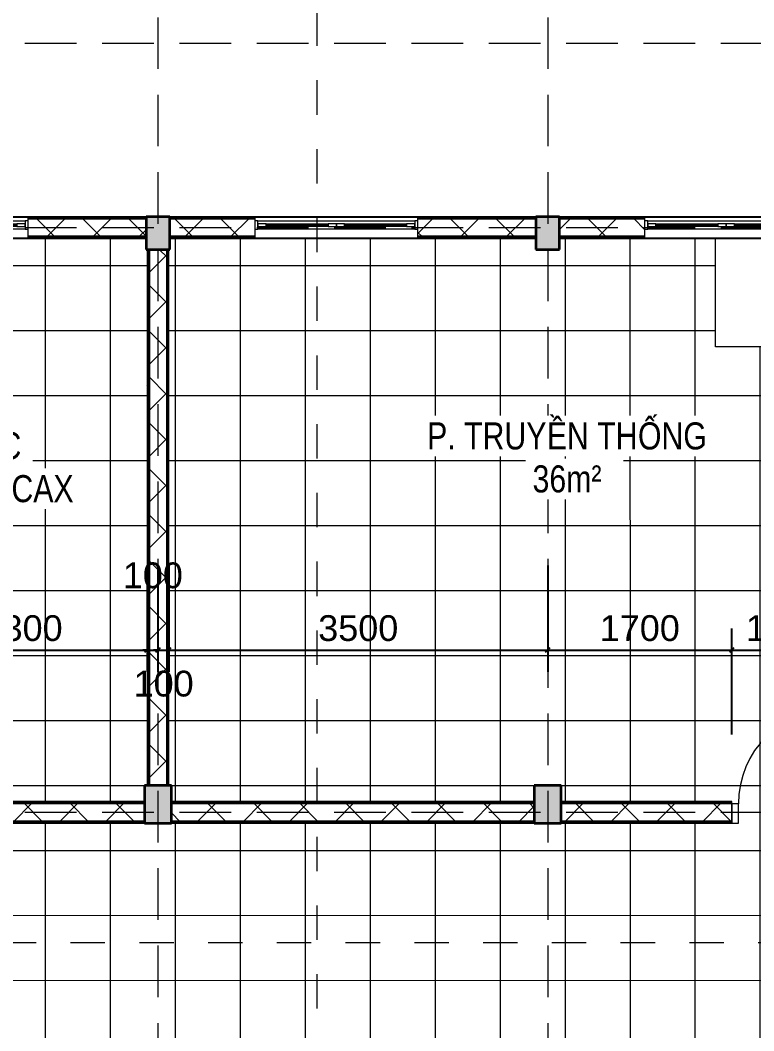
# Model space of a CAD drawing. Header units: millimetres. Extents: x -20510 to 108935, y -243239 to 20306.
# Drawn here: x 13978 to 20753, y -29216 to -19884 of the extents above; entities that cross this region are included whole.
import ezdxf

# ---------------------------------------------------------------- set-up
doc = ezdxf.new("R2010")
doc.units = ezdxf.units.MM
for name, pattern in [('Abgebrochen', [714.375, 476.25, -238.125]), ('Aligning Line', [635, 317.5, -317.5]), ('Hidden', [714.375, 476.25, -238.125])]:
    doc.linetypes.add(name, pattern=pattern)
for name, color, linetype, lineweight in [('A-ANNO-DIMS', 1, 'Continuous', 9), ('A-DOOR', 2, 'Continuous', 18), ('A-FLOR', 7, 'Continuous', 9), ('A-FLOR-PATT', 8, 'Continuous', 9), ('A-GLAZ', 4, 'Continuous', 18), ('A-WALL', 7, 'Continuous', 25), ('A-WALL-PATT', 8, 'Continuous', 18), ('G-ANNO-SYMB', 6, 'Abgebrochen', 9), ('G-ANNO-TEXT', 2, 'Continuous', 9), ('S-COLS', 7, 'Continuous', 25), ('S-GRID', 1, 'Continuous', 9)]:
    doc.layers.add(name, color=color, linetype=linetype, lineweight=lineweight)
doc.styles.add('Arial_3', font='arial.ttf', dxfattribs={"width": 0.8, "height": 250})
doc.styles.add('Arial_4', font='arial.ttf', dxfattribs={"width": 0.8, "height": 250})
doc.styles.add('Arial_5', font='arial.ttf', dxfattribs={"height": 238.125})
doc.dimstyles.new('SecretInternalLinAngDimStyle5p4736185', dxfattribs={"dimscale": 304.8, "dimtxt": 242.94927, "dimasz": 0.130208, "dimexe": 0.656168, "dimexo": 0.0625, "dimgap": 0.260417, "dimtad": 1, "dimdec": 0, "dimrnd": 100, "dimzin": 0, "dimdsep": 46, "dimtxsty": 'Arial_5', "dimblk1": 'OBLIQUE', "dimblk2": 'OBLIQUE', "dimsah": 1, "dimcen": 0.09, "dimdle": 0.492126, "dimazin": 0, "dimtfac": 1, "dimtdec": 4, "dimtix": 1, "dimtmove": 0, "dimatfit": 3, "dimfxl": 2.624672, "dimfxlon": 1, "dimtvp": 1, "dimtolj": 1, "dimtzin": 0, "dimarcsym": 2})
doc.dimstyles.new('SecretInternalLinAngDimStyle5p4736185_1', dxfattribs={"dimscale": 304.8, "dimtxt": 242.94927, "dimasz": 0.130208, "dimexe": 0.656168, "dimexo": 0.0625, "dimgap": 0.260417, "dimtad": 1, "dimdec": 0, "dimrnd": 100, "dimzin": 0, "dimdsep": 46, "dimtxsty": 'Arial_5', "dimblk1": 'OBLIQUE', "dimblk2": 'OBLIQUE', "dimsah": 1, "dimcen": 0.09, "dimdle": 0.492126, "dimazin": 0, "dimtfac": 1, "dimtdec": 4, "dimtix": 1, "dimtmove": 2, "dimatfit": 3, "dimfxl": 2.624672, "dimfxlon": 1, "dimtvp": 1, "dimtolj": 1, "dimtzin": 0, "dimarcsym": 2})
pattern_1 = [(0, (29959.49, -35000), (406.4, 101.6), [33.528, -271.272, 33.528, -271.272, -1625.6]), (0, (29959.49, -35000), (406.4, 101.6), [-609.6, 33.528, -576.072, 33.528, -271.272, -711.2]), (0, (29959.49, -35000), (406.4, 101.6), [-1524, 33.528, -169.672, 33.528, -474.472]), (120, (30111.89, -34949.2), (-291.1882, 301.15272), [33.528, -271.272, 33.528, -271.272, -1625.6]), (120, (30111.89, -34949.2), (-291.1882, 301.15272), [-609.6, 33.528, -576.072, 33.528, -271.272, -711.2]), (120, (30111.89, -34949.2), (-291.1882, 301.15272), [-1524, 33.528, -169.672, 33.528, -474.472]), (240, (30162.69, -34746), (-115.2118, -402.75272), [33.528, -271.272, 33.528, -271.272, -1625.6]), (240, (30162.69, -34746), (-115.2118, -402.75272), [-609.6, 33.528, -576.072, 33.528, -271.272, -711.2]), (240, (30162.69, -34746), (-115.2118, -402.75272), [-1524, 33.528, -169.672, 33.528, -474.472])]
pattern_2 = [(45, (29959.5, -35000), (-212.132, 212.132), []), (135, (29959.5, -35000), (-212.132, -212.132), [])]

# ---------------------------------------------------------------- blocks, each defined once
blk = doc.blocks.new('CỬA 1 CÁNH EROWINDOW_có ô chết_ - D4_1000x2200-2361184-02_MẶT BẰNG TẦNG 2')
at = {"layer": 'A-DOOR'}
for p, q in [((-439, 100), (-500, 100)), ((-500, 100), (-500, -80)), ((-439, -80), (-439, 100)), ((500, 100), (439, 100)), ((439, 100), (439, -80)), ((500, -80), (500, 100)), ((-500, -80), (-439, -80)), ((-399, -80), (-439, -80)), ((-439, -80), (-439, -958)), ((-399, -958), (-399, -80)), ((439, -80), (500, -80)), ((-399, -138), (-439, -138)), ((-424, -138), (-424, -900)), ((-414, -900), (-414, -138)), ((-399, -900), (-439, -900)), ((-399, -958), (-399, -900)), ((-439, -958), (-399, -958))]:
    blk.add_line(p, q, dxfattribs=at)
blk.add_circle((-439, -80), 10, dxfattribs=at)
blk.add_arc((-439, -80), 878, 270, 360, dxfattribs=at)
blk = doc.blocks.new('CUA SO 2 CANH NHOM KINH O O THOANG - S1_1500x1800-2404851-02_MẶT BẰNG TẦNG 2')
at = {"layer": 'A-GLAZ'}
for p, q in [((-725, 63), (-750, 63)), ((-725, -13), (-725, 63)), ((-649, 37.5), (-725, 37.5)), ((-725, 37.5), (-725, 12.5)), ((-725, 12.5), (-649, 12.5)), ((-649, 12.5), (-649, 37.5)), ((-76, 27.5), (-649, 27.5)), ((-649, 27.5), (-649, 22.5)), ((-649, 22.5), (-76, 22.5)), ((0, 37.5), (-76, 37.5)), ((-76, 37.5), (-76, 12.5)), ((-76, 22.5), (-76, 27.5)), ((-76, 12.5), (0, 12.5)), ((0, 12.5), (0, 37.5)), ((76, 37.5), (0, 37.5)), ((0, 37.5), (0, 12.5)), ((0, 12.5), (76, 12.5)), ((76, 12.5), (76, 37.5)), ((649, 27.5), (76, 27.5)), ((76, 27.5), (76, 22.5)), ((76, 22.5), (649, 22.5)), ((725, 37.5), (649, 37.5)), ((649, 37.5), (649, 12.5)), ((649, 22.5), (649, 27.5)), ((649, 12.5), (725, 12.5)), ((750, 63), (725, 63)), ((725, 63), (725, -13)), ((725, 12.5), (725, 37.5)), ((-750, -13), (-725, -13)), ((725, -13), (750, -13))]:
    blk.add_line(p, q, dxfattribs=at)
at = {"layer": 'A-GLAZ', "lineweight": 9}
for p, q in [((-725, 63), (725, 63)), ((-649, 37.5), (-76, 37.5)), ((-76, 12.5), (-649, 12.5)), ((76, 37.5), (649, 37.5)), ((649, 12.5), (76, 12.5)), ((725, -13), (-725, -13))]:
    blk.add_line(p, q, dxfattribs=at)
blk = doc.blocks.new('M_Concrete-Rectangular-Column - COT250X350-2391838-02_MẶT BẰNG TẦNG 2')
at = {"layer": 'S-COLS', "lineweight": 35}
blk.add_hatch(color=256, dxfattribs=at).paths.add_polyline_path([(-125, -175), (125, -175), (125, 175), (-125, 175)])
for p, q in [((125, 175), (-125, 175)), ((-125, 175), (-125, -175)), ((125, -175), (125, 175)), ((-125, -175), (125, -175))]:
    blk.add_line(p, q, dxfattribs=at)
blk = doc.blocks.new('M_Concrete-Rectangular-Column - COT220X300-2391836-02_MẶT BẰNG TẦNG 2')
at = {"layer": 'S-COLS', "lineweight": 35}
blk.add_hatch(color=256, dxfattribs=at).paths.add_polyline_path([(110, -150), (110, 150), (-110, 150), (-110, -150)])
for p, q in [((110, 150), (-110, 150)), ((-110, 150), (-110, -150)), ((110, -150), (110, 150)), ((-110, -150), (110, -150))]:
    blk.add_line(p, q, dxfattribs=at)
blk = doc.blocks.new('_Oblique')
at = {"color": 0, "linetype": 'ByBlock', "lineweight": -2}
blk.add_line((-0.5, -0.5), (0.5, 0.5), dxfattribs=at)
blk = doc.blocks.new('DIMBLOCK149-02_MẶT BẰNG TẦNG 2')
at = {"layer": 'A-ANNO-DIMS', "color": 0, "lineweight": -2, "transparency": 16777216}
for p, q in [((15150, -24919), (15150, -25900)), ((12850, -26481), (12850, -25500)), ((12700, -25700), (15300, -25700))]:
    blk.add_line(p, q, dxfattribs=at)
at = {"layer": 'Defpoints', "color": 0, "transparency": 16777216}
for p in [(15150, -24900), (15150, -25700), (12850, -26500)]:
    blk.add_point(p, dxfattribs=at)
at = {"layer": 'A-ANNO-DIMS', "color": 0, "lineweight": -2, "transparency": 16777216, "xscale": 39.6875, "yscale": 39.6875, "zscale": 39.6875, "rotation": 180}
blk.add_blockref('_Oblique', (12850, -25700), dxfattribs=at)
at = {"layer": 'A-ANNO-DIMS', "color": 0, "lineweight": -2, "transparency": 16777216, "xscale": 39.6875, "yscale": 39.6875, "zscale": 39.6875}
blk.add_blockref('_Oblique', (15150, -25700), dxfattribs=at)
at = {"layer": 'A-ANNO-DIMS', "color": 0, "transparency": 16777216, "insert": (14000, -25499), "char_height": 238.12, "width": 879.103, "attachment_point": 5, "style": 'Arial_5'}
blk.add_mtext('\\A1;2300', dxfattribs=at)
blk = doc.blocks.new('DIMBLOCK150-02_MẶT BẰNG TẦNG 2')
at = {"layer": 'A-ANNO-DIMS', "color": 0, "lineweight": -2, "transparency": 16777216}
for p, q in [((15150, -24919), (15150, -25900)), ((15250, -24919), (15250, -25900)), ((15150, -25700), (15110.3, -25700)), ((15150, -25700), (15250, -25700)), ((15250, -25700), (15289.7, -25700))]:
    blk.add_line(p, q, dxfattribs=at)
at = {"layer": 'Defpoints', "color": 0, "transparency": 16777216}
for p in [(15150, -24900), (15250, -24900), (15250, -25700)]:
    blk.add_point(p, dxfattribs=at)
at = {"layer": 'A-ANNO-DIMS', "color": 0, "lineweight": -2, "transparency": 16777216, "xscale": 39.6875, "yscale": 39.6875, "zscale": 39.6875}
blk.add_blockref('_Oblique', (15150, -25700), dxfattribs=at)
at = {"layer": 'A-ANNO-DIMS', "color": 0, "lineweight": -2, "transparency": 16777216, "xscale": 39.6875, "yscale": 39.6875, "zscale": 39.6875, "rotation": 180}
blk.add_blockref('_Oblique', (15250, -25700), dxfattribs=at)
at = {"layer": 'A-ANNO-DIMS', "color": 0, "transparency": 16777216, "insert": (14925.3, -24890.9), "char_height": 238.12, "width": 659.327, "attachment_point": 1, "line_spacing_factor": 0.941778, "style": 'Arial_5'}
blk.add_mtext('\\A1;100', dxfattribs=at)
blk = doc.blocks.new('DIMBLOCK151-02_MẶT BẰNG TẦNG 2')
at = {"layer": 'A-ANNO-DIMS', "color": 0, "lineweight": -2, "transparency": 16777216}
for p, q in [((15250, -24919), (15250, -25900)), ((15350, -24919), (15350, -25900)), ((15250, -25700), (15210.3, -25700)), ((15250, -25700), (15350, -25700)), ((15350, -25700), (15389.7, -25700))]:
    blk.add_line(p, q, dxfattribs=at)
at = {"layer": 'Defpoints', "color": 0, "transparency": 16777216}
for p in [(15250, -24900), (15350, -24900), (15350, -25700)]:
    blk.add_point(p, dxfattribs=at)
at = {"layer": 'A-ANNO-DIMS', "color": 0, "lineweight": -2, "transparency": 16777216, "xscale": 39.6875, "yscale": 39.6875, "zscale": 39.6875}
blk.add_blockref('_Oblique', (15250, -25700), dxfattribs=at)
at = {"layer": 'A-ANNO-DIMS', "color": 0, "lineweight": -2, "transparency": 16777216, "xscale": 39.6875, "yscale": 39.6875, "zscale": 39.6875, "rotation": 180}
blk.add_blockref('_Oblique', (15350, -25700), dxfattribs=at)
at = {"layer": 'A-ANNO-DIMS', "color": 0, "transparency": 16777216, "insert": (15025.3, -25890.9), "char_height": 238.12, "width": 659.327, "attachment_point": 1, "line_spacing_factor": 0.941778, "style": 'Arial_5'}
blk.add_mtext('\\A1;100', dxfattribs=at)
blk = doc.blocks.new('DIMBLOCK152-02_MẶT BẰNG TẦNG 2')
at = {"layer": 'A-ANNO-DIMS', "color": 0, "lineweight": -2, "transparency": 16777216}
for p, q in [((15350, -24919), (15350, -25900)), ((18850, -24919), (18850, -25900)), ((15200, -25700), (19000, -25700))]:
    blk.add_line(p, q, dxfattribs=at)
at = {"layer": 'Defpoints', "color": 0, "transparency": 16777216}
for p in [(15350, -24900), (18850, -24900), (18850, -25700)]:
    blk.add_point(p, dxfattribs=at)
at = {"layer": 'A-ANNO-DIMS', "color": 0, "lineweight": -2, "transparency": 16777216, "xscale": 39.6875, "yscale": 39.6875, "zscale": 39.6875, "rotation": 180}
blk.add_blockref('_Oblique', (15350, -25700), dxfattribs=at)
at = {"layer": 'A-ANNO-DIMS', "color": 0, "lineweight": -2, "transparency": 16777216, "xscale": 39.6875, "yscale": 39.6875, "zscale": 39.6875}
blk.add_blockref('_Oblique', (18850, -25700), dxfattribs=at)
at = {"layer": 'A-ANNO-DIMS', "color": 0, "transparency": 16777216, "insert": (17100, -25499), "char_height": 238.12, "width": 879.103, "attachment_point": 5, "style": 'Arial_5'}
blk.add_mtext('\\A1;3500', dxfattribs=at)
blk = doc.blocks.new('DIMBLOCK153-02_MẶT BẰNG TẦNG 2')
at = {"layer": 'A-ANNO-DIMS', "color": 0, "lineweight": -2, "transparency": 16777216}
for p, q in [((18850, -24919), (18850, -25900)), ((20550, -26481), (20550, -25500)), ((18700, -25700), (20700, -25700))]:
    blk.add_line(p, q, dxfattribs=at)
at = {"layer": 'Defpoints', "color": 0, "transparency": 16777216}
for p in [(18850, -24900), (20550, -25700), (20550, -26500)]:
    blk.add_point(p, dxfattribs=at)
at = {"layer": 'A-ANNO-DIMS', "color": 0, "lineweight": -2, "transparency": 16777216, "xscale": 39.6875, "yscale": 39.6875, "zscale": 39.6875, "rotation": 180}
blk.add_blockref('_Oblique', (18850, -25700), dxfattribs=at)
at = {"layer": 'A-ANNO-DIMS', "color": 0, "lineweight": -2, "transparency": 16777216, "xscale": 39.6875, "yscale": 39.6875, "zscale": 39.6875}
blk.add_blockref('_Oblique', (20550, -25700), dxfattribs=at)
at = {"layer": 'A-ANNO-DIMS', "color": 0, "transparency": 16777216, "insert": (19700, -25499), "char_height": 238.12, "width": 879.103, "attachment_point": 5, "style": 'Arial_5'}
blk.add_mtext('\\A1;1700', dxfattribs=at)
blk = doc.blocks.new('DIMBLOCK154-02_MẶT BẰNG TẦNG 2')
at = {"layer": 'A-ANNO-DIMS', "color": 0, "lineweight": -2, "transparency": 16777216}
for p, q in [((20550, -26481), (20550, -25500)), ((21550, -26481), (21550, -25500)), ((20400, -25700), (21700, -25700))]:
    blk.add_line(p, q, dxfattribs=at)
at = {"layer": 'Defpoints', "color": 0, "transparency": 16777216}
for p in [(21550, -25700), (20550, -26500), (21550, -26500)]:
    blk.add_point(p, dxfattribs=at)
at = {"layer": 'A-ANNO-DIMS', "color": 0, "lineweight": -2, "transparency": 16777216, "xscale": 39.6875, "yscale": 39.6875, "zscale": 39.6875, "rotation": 180}
blk.add_blockref('_Oblique', (20550, -25700), dxfattribs=at)
at = {"layer": 'A-ANNO-DIMS', "color": 0, "lineweight": -2, "transparency": 16777216, "xscale": 39.6875, "yscale": 39.6875, "zscale": 39.6875}
blk.add_blockref('_Oblique', (21550, -25700), dxfattribs=at)
at = {"layer": 'A-ANNO-DIMS', "color": 0, "transparency": 16777216, "insert": (21050, -25499), "char_height": 238.12, "width": 879.103, "attachment_point": 5, "style": 'Arial_5'}
blk.add_mtext('\\A1;1000', dxfattribs=at)

msp = doc.modelspace()

# ---------------------------------------------------------------- hatches: boundary and pattern name
at = {"layer": 'A-FLOR-PATT'}
h = msp.add_hatch(dxfattribs=at)
h.set_pattern_fill('FP_6', color=256, style=0, pattern_type=2)
h.set_pattern_definition([(0.0043, (16612.5, -27550.4), (-0.045, 600), []), (90.004, (16612.5, -27550.4), (-600, -0.042), [])])
h.paths.add_polyline_path([(450, -35100.9), (825, -35100.8), (825, -34951), (650, -34951), (650, -35100), (450, -35100), (450, -34900), (574, -34900), (574, -34750), (450, -34750)])
h.paths.add_polyline_path([(925, -35100.8), (1825, -35100.8), (1825, -34901), (2125, -34901), (2125, -35100.7), (3025, -35100.7), (3025, -34901), (3325, -34901), (3325, -35100.6), (4150, -35100.6), (4150, -34956), (4240, -34956), (4240, -34800), (4250, -34800), (4250, -29850), (4225, -29850), (4225, -29700), (4060, -29700), (4060, -29500), (6760, -29500), (6760, -29700), (4475, -29700), (4475, -29850), (4450, -29850), (4450, -34800), (4460, -34800), (4460, -34900), (7940, -34900), (7940, -34800), (7950, -34800), (7950, -29850), (7925, -29850), (7925, -29700), (7760, -29700), (7760, -29500), (13960, -29500), (13960, -29700), (11775, -29700), (11775, -29850), (11525, -29850), (11525, -29700), (8175, -29700), (8175, -29850), (8150, -29850), (8150, -34800), (8160, -34800), (8160, -34900), (11540, -34900), (11540, -34800), (11760, -34800), (11760, -34900), (15140, -34900), (15140, -34800), (15150, -34800), (15150, -29850), (15125, -29850), (15125, -29700), (14960, -29700), (14960, -29500), (15530, -29500), (15530, -29700), (15375, -29700), (15375, -29850), (15350, -29850), (15350, -34800), (15360, -34800), (15360, -34900), (22340, -34900), (22340, -34800), (22350, -34800), (22350, -29850), (22325, -29850), (22325, -29700), (18975, -29700), (18975, -29850), (18725, -29850), (18725, -29700), (16530, -29700), (16530, -29500), (22630, -29500), (22630, -29700), (22575, -29700), (22575, -29850), (22550, -29850), (22550, -34800), (22560, -34800), (22560, -34900), (25940, -34900), (25940, -34800), (26160, -34800), (26160, -34900), (29540, -34900), (29540, -34800), (29760, -34800), (29760, -34900), (33240, -34900), (33240, -34800), (33250, -34800), (33250, -29850), (33225, -29850), (33225, -29700), (31030, -29700), (31030, -29500), (33760, -29500), (33760, -29700), (33475, -29700), (33475, -29850), (33450, -29850), (33450, -34800), (33460, -34800), (33460, -35006), (33550, -35006), (33550, -35098.4), (34450, -35098.3), (34450, -34901), (34750, -34901), (34750, -35098.3), (35650, -35098.2), (35650, -34901), (35950, -34901), (35950, -35098.2), (36850, -35098.2), (36850, -34900), (37050, -34900), (37050, -34750), (37025, -34750), (37025, -34650), (37050, -34650), (37050, -29850), (37025, -29850), (37025, -29700), (34760, -29700), (34760, -29500), (37050, -29500), (37050, -27300), (34546.5, -27300), (34546.5, -26500), (34646.5, -26500), (34646.5, -26548.2), (34650, -26548.2), (34650, -25600), (34646.5, -25600), (34646.5, -25700), (34546.5, -25700), (34546.5, -25600), (34350, -25600), (34350, -25500), (37050, -25500), (37050, -25498.3), (33450, -25498.3), (33450.7, -25500), (33550, -25500), (33550, -25600), (33450, -25600), (33450, -26950), (33475, -26950), (33475, -27300), (32670, -27300), (32670, -27100), (33225, -27100), (33225, -26950), (33250, -26950), (33249.6, -24962.3), (33232.2, -24960), (33215.2, -24953.6), (33207.3, -24948.4), (33198.9, -24942), (33189.7, -24931.5), (33179.7, -24912.4), (33176.2, -24900.8), (33175.2, -24881.6), (33178.7, -24864.4), (33184.8, -24850.1), (33194.5, -24837.3), (33205.5, -24827), (33218.9, -24818.1), (33218.9, -23377.4), (33250, -23377.4), (33250, -22000), (33240, -22000), (33240, -21700), (33250, -21700), (33250, -20200), (29750, -20200), (29750, -21700), (29760, -21700), (29760, -22000), (29750, -22000), (29750, -23701.8), (29781.1, -23694.4), (30299.2, -23452.8), (30346.5, -23258.4), (30478.5, -23541.6), (30525.8, -23347.2), (31075, -23091.1), (31075, -23095.7), (31094.6, -23091.1), (31094.6, -23093.6), (31105.3, -23091.1), (31105.3, -24819.4), (31123.5, -24831.6), (31135.5, -24845.3), (31143.7, -24858.9), (31147.7, -24877.9), (31148.6, -24897.5), (31142.7, -24915.7), (31133.9, -24933), (31120.2, -24946.9), (31101.7, -24956), (31090, -24960.8), (31074.6, -24961.5), (31053.8, -24959), (31045.9, -24956.8), (31025.7, -24943.4), (31013.7, -24929.7), (31005.5, -24916.1), (31000.6, -24900), (29823, -24900), (29819.5, -24916.1), (29809.4, -24932.8), (29795.4, -24947.1), (29779.1, -24956.8), (29765.8, -24960.5), (29750, -24961.5), (29750, -26950), (29775, -26950), (29775, -27100), (31670, -27100), (31670, -27300), (25580, -27300), (25580, -27100), (25925, -27100), (25925, -26950), (25950, -26950), (25950, -23000), (26150, -23000), (26150, -26950), (26175, -26950), (26175, -27100), (29525, -27100), (29525, -26950), (29550, -26950), (29550, -22000), (29540, -22000), (29540, -21900), (26160, -21900), (26160, -22000), (25940, -22000), (25940, -21900), (22560, -21900), (22560, -22000), (22550, -22000), (22550, -26950), (22575, -26950), (22575, -27100), (24580, -27100), (24580, -27300), (21550, -27300), (21550, -27100), (22325, -27100), (22325, -26950), (22350, -26950), (22350, -22900), (20400, -22900), (20400, -21900), (18960, -21900), (18960, -22000), (18740, -22000), (18740, -21900), (15360, -21900), (15360, -22000), (15350, -22000), (15350, -26950), (15375, -26950), (15375, -27100), (18725, -27100), (18725, -26950), (18975, -26950), (18975, -27100), (20550, -27100), (20550, -27300), (12850, -27300), (12850, -27100), (15125, -27100), (15125, -26950), (15150, -26950), (15150, -22000), (15140, -22000), (15140, -21900), (11760, -21900), (11760, -22000), (11540, -22000), (11540, -21900), (8160, -21900), (8160, -22000), (8150, -22000), (8150, -26950), (8175, -26950), (8175, -27100), (11525, -27100), (11525, -26950), (11550, -26950), (11550, -23000), (11750, -23000), (11750, -26950), (11775, -26950), (11775, -27100), (11850, -27100), (11850, -27300), (5720, -27300), (5720, -27100), (7925, -27100), (7925, -26950), (7950, -26950), (7949.6, -24962.3), (7929.6, -24959.1), (7918.4, -24955.4), (7907.3, -24948.4), (7899.4, -24942.5), (7888.7, -24929.7), (7879.7, -24912.4), (7876.2, -24900.8), (7875.2, -24881.6), (7878.7, -24864.4), (7884.8, -24850.1), (7894.5, -24837.3), (7905.5, -24827), (7918.9, -24818.1), (7918.9, -23377.4), (7950, -23377.4), (7950, -22000), (7940, -22000), (7940, -21700), (7950, -21700), (7950, -20200), (4450, -20200), (4451, -21700), (4460, -21700.9), (4460, -22000), (4450, -22000), (4450, -23701.8), (4481.1, -23694.4), (4999.2, -23452.8), (5046.5, -23258.4), (5178.5, -23541.6), (5225.8, -23347.2), (5775, -23091.1), (5775, -23095.7), (5794.6, -23091.1), (5794.6, -23093.6), (5805.3, -23091.1), (5806.2, -24820), (5823.5, -24831.6), (5835.5, -24845.3), (5843.7, -24858.9), (5847.7, -24877.9), (5848.6, -24897.5), (5842.7, -24915.7), (5833.9, -24933), (5820.2, -24946.9), (5802.8, -24955.6), (5790, -24960.8), (5774.6, -24961.5), (5753.8, -24959), (5745.9, -24956.8), (5725.7, -24943.4), (5713.7, -24929.7), (5705.5, -24916.1), (5700.6, -24900), (4523, -24900), (4519.5, -24916.1), (4509.4, -24932.8), (4495.4, -24947.1), (4479.1, -24956.8), (4465.8, -24960.5), (4450, -24961.5), (4450, -26950), (4475, -26950), (4475, -27100), (4720, -27100), (4720, -27300), (425, -27300), (425, -26950), (500, -26950), (500, -24700), (450, -24700), (450, -26200), (-4025.9, -26200), (-4050, -30600), (450, -30600), (450, -32100), (500, -32100), (500, -29850), (425, -29850), (425, -29500), (3060, -29500), (3060, -29700), (700, -29700), (700, -32200), (650, -32200), (650, -32550), (450, -32550), (450, -33450), (650, -33450), (650, -33750), (450, -33750), (450, -34650), (675, -34650), (675, -34851), (925, -34851), (925, -34951)])
h.paths.add_polyline_path([(1925, -35100.8), (2025, -35100.7), (2025, -35001), (1925, -35001)])
h.paths.add_polyline_path([(3125, -35100.7), (3225, -35100.7), (3225, -35001), (3125, -35001)])
h.paths.add_polyline_path([(34550, -35098.3), (34650, -35098.3), (34650, -35001), (34550, -35001), (34550, -35085)])
h.paths.add_polyline_path([(35750, -35098.2), (35850, -35098.2), (35850, -35001), (35750, -35001)])
h.paths.add_polyline_path([(36950, -35098.2), (37050, -35098.1), (37050, -35000), (36950, -35000)])
h.paths.add_polyline_path([(37250, -34650), (37250.8, -34650), (37252.5, -33750), (37250, -33750), (37250, -34484.7)])
h.paths.add_polyline_path([(37250, -33650), (37252.7, -33650), (37252.9, -33550), (37250, -33550)])
h.paths.add_polyline_path([(550, -33650), (550, -33550), (450, -33550), (450, -33650)])
h.paths.add_polyline_path([(37250, -33450), (37253.1, -33450), (37254.7, -32550), (37250, -32550)])
h.paths.add_polyline_path([(550, -32450), (550, -32200), (450, -32200), (450, -32450), (515, -32450)])
h.paths.add_polyline_path([(37250, -32450), (37254.9, -32450), (37259.8, -29850), (37250, -29850), (37250, -30779)])
h.paths.add_polyline_path([(29775, -29850), (29525, -29850), (29525, -29700), (26175, -29700), (26175, -29850), (25925, -29850), (25925, -29700), (23630, -29700), (23630, -29500), (30030, -29500), (30030, -29700), (29775, -29700)])
h.paths.add_polyline_path([(37260.4, -29500), (37264.5, -27300), (37250, -27300), (37250, -29500)])
h.paths.add_polyline_path([(700, -27100), (4225, -27100), (4225, -26950), (4250, -26950), (4250, -22000), (4240, -22000), (4240, -21700.8), (3325, -21700.4), (3325, -21899), (3025, -21899), (3025, -21700.2), (2125, -21699.9), (2125, -21899), (1825, -21899), (1825, -21699.7), (925, -21699.3), (925, -21899), (675, -21899), (675, -22150), (450, -22150), (450, -23050), (650, -23050), (650, -23350), (450, -23350), (450, -24250), (650, -24250), (650.7, -24700), (700, -24700), (700, -27073.3)])
h.paths.add_polyline_path([(34996.5, -27100), (37025, -27100), (37025, -27097.4), (35000, -27097.4), (35000, -26548.3), (34996.5, -26548.3), (34996.5, -27093.8)])
h.paths.add_polyline_path([(34646.5, -27100), (34896.5, -27100), (34896.5, -26648.2), (34646.5, -26648.2), (34646.5, -27073.3)])
h.paths.add_polyline_path([(37250, -26950), (37265.2, -26950), (37269.7, -24530), (37250, -24530), (37250, -24582)])
h.paths.add_polyline_path([(6625.4, -24962.3), (6603.7, -24958.8), (6589.2, -24952.6), (6578, -24945), (6567.3, -24934), (6558, -24919.4), (6553.1, -24905.6), (6550.7, -24887.5), (6552.7, -24870.1), (6559.3, -24854.2), (6569.7, -24838.2), (6580.4, -24828.6), (6594.7, -24819.2), (6594.7, -23377.4), (6656.1, -23377.4), (6656.9, -24819.6), (6672.8, -24830), (6683.5, -24841), (6692.8, -24855.6), (6697.7, -24869.4), (6700.1, -24887.5), (6698.1, -24904.9), (6691.5, -24920.8), (6681.1, -24936.8), (6674, -24943.8), (6655.8, -24955.8), (6641, -24960.5)])
h.paths.add_polyline_path([(31925.4, -24962.3), (31903.7, -24958.8), (31889.2, -24952.6), (31878, -24945), (31867.3, -24934), (31858, -24919.4), (31853.1, -24905.6), (31850.7, -24887.5), (31852.7, -24870.1), (31859.3, -24854.2), (31869.7, -24838.2), (31880.4, -24828.6), (31894.7, -24819.2), (31894.7, -23377.4), (31956.1, -23377.4), (31956.9, -24819.6), (31972.8, -24830), (31983.5, -24841), (31992.8, -24855.6), (31997.7, -24869.4), (32000.1, -24887.5), (31998.1, -24904.9), (31991.5, -24920.8), (31981.1, -24936.8), (31974, -24943.8), (31955.8, -24955.8), (31941, -24960.5)])
h.paths.add_polyline_path([(515, -24600), (550, -24600), (550, -24350), (450, -24350), (450, -24600), (500, -24600)])
h.paths.add_polyline_path([(37269.9, -24430), (37275, -21699.9), (37250, -21700), (37250, -24430)])
h.paths.add_polyline_path([(450, -23250), (550, -23250), (550, -23150), (450, -23150)])
h.paths.add_polyline_path([(575, -22050), (575, -21900), (450, -21900), (450, -21700), (650, -21700), (650.7, -21799), (825, -21799), (825, -21699.3), (450, -21699.1), (450, -22050)])
h.paths.add_polyline_path([(2025, -21799), (2025, -21699.8), (1925, -21699.8), (1925, -21799)])
h.paths.add_polyline_path([(3125, -21799), (3225, -21799), (3225, -21700.3), (3125, -21700.3)])
h.paths.add_polyline_path([(17648, -21700), (29550, -21699.1), (29550, -21699.1), (8150, -21698.3), (8150, -21700), (16313, -21700)])
h.paths.add_polyline_path([(4250, -21699.9), (4250, -20000), (4250, -20000), (4250, -21699.9)])
h.paths.add_polyline_path([(33449.3, -20000), (33449.3, -20000), (33449.2, -20000)])
at = {"layer": 'A-WALL-PATT', "lineweight": 9}
h = msp.add_hatch(dxfattribs=at)
h.set_pattern_fill('FP_2', color=256, style=0, pattern_type=2)
h.set_pattern_definition(pattern_1)
h.paths.add_polyline_path([(19748, -21715), (19748, -21700), (18960, -21700), (18960, -21715)])
h.paths.add_polyline_path([(8948, -21715), (8948, -21700), (8160, -21700.2), (8160, -21715)])
h.paths.add_polyline_path([(11760, -21715), (12548, -21715), (12548, -21700), (11760, -21700), (11760, -21709.4)])
h.paths.add_polyline_path([(29540, -21715), (29540, -21700), (28608, -21700), (28608, -21715), (28842.8, -21715)])
h.paths.add_polyline_path([(10448, -21715), (11540, -21715), (11540, -21700), (10448, -21700)])
h.paths.add_polyline_path([(26754.5, -21715), (27108, -21715), (27108, -21700), (26160, -21700), (26160, -21715)])
h.paths.add_polyline_path([(14048, -21715), (15140, -21715), (15140, -21700), (14048, -21700)])
h.paths.add_polyline_path([(15360, -21715), (16148, -21715), (16148, -21700), (15360, -21700), (15360, -21709.4)])
h.paths.add_polyline_path([(25940, -21715), (25940, -21700), (24848, -21700), (24848, -21715)])
h.paths.add_polyline_path([(17648, -21715), (18740, -21715), (18740, -21700), (17648, -21700)])
h.paths.add_polyline_path([(23348, -21715), (23348, -21700), (22560, -21700), (22560, -21715), (22577.9, -21715)])
h.paths.add_polyline_path([(22340, -21715), (22340, -21700), (21248, -21700), (21248, -21715)])
h = msp.add_hatch(dxfattribs=at)
h.set_pattern_fill('FP_3', color=256, style=0, pattern_type=2)
h.set_pattern_definition(pattern_2)
h.paths.add_polyline_path([(21248, -21885), (22340, -21884.2), (22340, -21715), (21248, -21715), (21248, -21800)])
h.paths.add_polyline_path([(29540, -21885), (29540, -21715), (28608, -21715), (28608, -21885), (28842.8, -21885)])
h.paths.add_polyline_path([(14224.7, -21885), (15140, -21884.2), (15140, -21715), (14048, -21715), (14048, -21885)])
h.paths.add_polyline_path([(8160, -21885), (8948, -21885), (8948, -21715), (8160, -21716.1), (8160, -21883.9)])
h.paths.add_polyline_path([(16148, -21885), (16148, -21715), (15360, -21715), (15360, -21885)])
h.paths.add_polyline_path([(27108, -21885), (27108, -21715), (26160, -21715), (26160, -21885), (26754.5, -21885)])
h.paths.add_polyline_path([(17648, -21885), (18740, -21885), (18740, -21715), (17648, -21715), (17648, -21800)])
h.paths.add_polyline_path([(12548, -21885), (12548, -21715), (11760, -21715), (11760, -21885), (12136.4, -21885)])
h.paths.add_polyline_path([(22560, -21885), (23348, -21885), (23348, -21715), (22560, -21715), (22560, -21882.4)])
h.paths.add_polyline_path([(25940, -21885), (25940, -21715), (24848, -21715), (24848, -21885)])
h.paths.add_polyline_path([(18960, -21885), (19748, -21885), (19748, -21715), (18960, -21715), (18960, -21831.9)])
h.paths.add_polyline_path([(11540, -21885), (11540, -21715), (10448, -21715), (10448, -21885)])
h = msp.add_hatch(dxfattribs=at)
h.set_pattern_fill('FP_2', color=256, style=0, pattern_type=2)
h.set_pattern_definition(pattern_1)
h.paths.add_polyline_path([(18960, -21900), (19748, -21900), (19748, -21885), (18960, -21885), (18960, -21894.4)])
h.paths.add_polyline_path([(29540, -21900), (29540, -21885), (28608, -21885), (28608, -21900), (28842.8, -21900)])
h.paths.add_polyline_path([(8160, -21900), (8948, -21900), (8948, -21885), (8160, -21885.2)])
h.paths.add_polyline_path([(16148, -21900), (16148, -21885), (15360, -21885), (15360, -21900)])
h.paths.add_polyline_path([(26754.5, -21900), (27108, -21900), (27108, -21885), (26160, -21885), (26160, -21900)])
h.paths.add_polyline_path([(10448, -21900), (11540, -21899.9), (11540, -21885), (10448, -21885)])
h.paths.add_polyline_path([(11760, -21900), (12548, -21900), (12548, -21885), (11760, -21885), (11760, -21899.8)])
h.paths.add_polyline_path([(18401.3, -21900), (18740, -21900), (18740, -21885), (17648, -21885), (17648, -21900)])
h.paths.add_polyline_path([(25940, -21900), (25940, -21885), (24848, -21885), (24848, -21900)])
h.paths.add_polyline_path([(22577.9, -21900), (23348, -21900), (23348, -21885), (22560, -21885), (22560, -21900)])
h.paths.add_polyline_path([(14048, -21900), (15140, -21899.9), (15140, -21885), (14048, -21885)])
h.paths.add_polyline_path([(21248, -21900), (22340, -21899.9), (22340, -21885), (21248, -21885)])
h = msp.add_hatch(dxfattribs=at)
h.set_pattern_fill('FP_2', color=256, style=0, pattern_type=2)
h.set_pattern_definition(pattern_1)
h.paths.add_polyline_path([(15164.6, -26950), (15165, -26950), (15165, -22000), (15150, -22000), (15150, -26950)])
h = msp.add_hatch(dxfattribs=at)
h.set_pattern_fill('FP_3', color=256, style=0, pattern_type=2)
h.set_pattern_definition(pattern_2)
h.paths.add_polyline_path([(15169.9, -26950), (15335, -26950), (15335, -22000), (15165, -22000), (15165, -26950)])
h = msp.add_hatch(dxfattribs=at)
h.set_pattern_fill('FP_2', color=256, style=0, pattern_type=2)
h.set_pattern_definition(pattern_1)
h.paths.add_polyline_path([(15350, -26950), (15350, -22000), (15335, -22000), (15335, -26950)])
h = msp.add_hatch(dxfattribs=at)
h.set_pattern_fill('FP_2', color=256, style=0, pattern_type=2)
h.set_pattern_definition(pattern_1)
h.paths.add_polyline_path([(8175, -27115), (11525, -27115), (11525, -27100), (8175, -27100), (8175, -27114.9)])
h.paths.add_polyline_path([(22575, -27115), (24580, -27115), (24580, -27100), (22575, -27100.2)])
h.paths.add_polyline_path([(15375, -27115), (18725, -27115), (18725, -27100), (15375, -27100.1)])
h.paths.add_polyline_path([(26175, -27115), (29525, -27114.8), (29525, -27100), (26175, -27100.1)])
h.paths.add_polyline_path([(21550, -27115), (22325, -27115), (22325, -27100), (21550, -27100)])
h.paths.add_polyline_path([(25925, -27115), (25925, -27100), (25580, -27100), (25580, -27115)])
h.paths.add_polyline_path([(12850, -27115), (15125, -27115), (15125, -27100), (12850, -27100)])
h.paths.add_polyline_path([(18975, -27115), (20550, -27115), (20550, -27100), (18975, -27100), (18975, -27110.5)])
h.paths.add_polyline_path([(11850, -27115), (11850, -27100), (11775, -27100), (11775, -27115)])
h = msp.add_hatch(dxfattribs=at)
h.set_pattern_fill('FP_3', color=256, style=0, pattern_type=2)
h.set_pattern_definition(pattern_2)
h.paths.add_polyline_path([(8175, -27285), (11525, -27285), (11525, -27115), (8175, -27115), (8175, -27283.8)])
h.paths.add_polyline_path([(22325, -27285), (22325, -27115), (21550, -27115), (21550, -27285)])
h.paths.add_polyline_path([(11775, -27285), (11850, -27285), (11850, -27115), (11775, -27115), (11775, -27240.3)])
h.paths.add_polyline_path([(22575, -27285), (24580, -27285), (24580, -27115), (22575, -27115), (22575, -27118.3)])
h.paths.add_polyline_path([(20550, -27285), (20550, -27115), (18975, -27115), (18975, -27285), (20489.6, -27285)])
h.paths.add_polyline_path([(12850, -27285), (15125, -27285), (15125, -27115), (12850, -27115), (12850, -27200)])
h.paths.add_polyline_path([(15375, -27285), (18725, -27285), (18725, -27115), (15375, -27115.7), (15375, -27116.3)])
h.paths.add_polyline_path([(25580, -27285), (25925, -27285), (25925, -27115), (25580, -27115), (25580, -27200)])
h.paths.add_polyline_path([(26175, -27285), (29525, -27285), (29525, -27115), (26175, -27115), (26175, -27116.9)])
h = msp.add_hatch(dxfattribs=at)
h.set_pattern_fill('FP_2', color=256, style=0, pattern_type=2)
h.set_pattern_definition(pattern_1)
h.paths.add_polyline_path([(29525, -27300), (29525, -27285), (26175, -27285), (26175, -27300), (26754.5, -27300)])
h.paths.add_polyline_path([(12850, -27300), (15125, -27300), (15125, -27285), (12850, -27285)])
h.paths.add_polyline_path([(11775, -27300), (11850, -27300), (11850, -27285), (11775, -27285.3)])
h.paths.add_polyline_path([(10048.1, -27300), (11525, -27300), (11525, -27285), (8175, -27285), (8175, -27300)])
h.paths.add_polyline_path([(25925, -27300), (25925, -27285), (25580, -27285), (25580, -27300)])
h.paths.add_polyline_path([(15375, -27300), (18725, -27300), (18725, -27285), (15375, -27285), (15375, -27295.1)])
h.paths.add_polyline_path([(22577.9, -27300), (24580, -27300), (24580, -27285), (22575, -27285), (22575, -27300)])
h.paths.add_polyline_path([(18975, -27300), (20550, -27300), (20550, -27285), (18975, -27285), (18975, -27288.1)])
h.paths.add_polyline_path([(22325, -27300), (22325, -27285), (21550, -27285), (21550, -27300)])

# ---------------------------------------------------------------- linework, layer by layer
at = {"layer": 'A-FLOR'}
for p, q in [((29550, -21699.1), (8150, -21698.3)), ((20400, -22900), (20400, -21900)), ((22350, -22900), (20400, -22900))]:
    msp.add_line(p, q, dxfattribs=at)
at = {"layer": 'A-WALL'}
for p, q in [((12548, -21700), (14048, -21700)), ((16148, -21700), (17648, -21700)), ((19748, -21700), (21248, -21700)), ((14048, -21900), (12548, -21900)), ((17648, -21900), (16148, -21900)), ((21248, -21900), (19748, -21900))]:
    msp.add_line(p, q, dxfattribs=at)
at = {"layer": 'A-WALL', "lineweight": 18}
for p, q in [((15140, -21700), (14048, -21700)), ((14048, -21700), (14048, -21900)), ((16148, -21700), (15360, -21700)), ((16148, -21900), (16148, -21700)), ((18740, -21700), (17648, -21700)), ((17648, -21700), (17648, -21900)), ((19748, -21700), (18960, -21700)), ((19748, -21900), (19748, -21700)), ((14048, -21900), (15140, -21900)), ((15360, -21900), (16148, -21900)), ((17648, -21900), (18740, -21900)), ((18960, -21900), (19748, -21900)), ((15150, -22000), (15150, -26950)), ((15350, -26950), (15350, -22000)), ((15125, -27100), (12850, -27100)), ((18725, -27100), (15375, -27100)), ((20550, -27100), (18975, -27100)), ((20550, -27300), (20550, -27100)), ((12850, -27300), (15125, -27300)), ((15375, -27300), (18725, -27300)), ((18975, -27300), (20550, -27300))]:
    msp.add_line(p, q, dxfattribs=at)
at = {"layer": 'A-WALL', "lineweight": 35}
for p, q in [((15140, -21715), (14048, -21715)), ((16148, -21715), (15360, -21715)), ((18740, -21715), (17648, -21715)), ((19748, -21715), (18960, -21715)), ((15140, -21885), (14048, -21885)), ((16148, -21885), (15360, -21885)), ((18740, -21885), (17648, -21885)), ((19748, -21885), (18960, -21885)), ((15165, -22000), (15165, -26950)), ((15335, -22000), (15335, -26950)), ((15125, -27115), (12850, -27115)), ((18725, -27115), (15375, -27115)), ((20550, -27115), (18975, -27115)), ((15125, -27285), (12850, -27285)), ((18725, -27285), (15375, -27285)), ((20550, -27285), (18975, -27285))]:
    msp.add_line(p, q, dxfattribs=at)
at = {"layer": 'G-ANNO-SYMB', "linetype": 'Aligning Line'}
for p, q in [((16721.6, -36631.2), (16721.6, -18998.4)), ((-7146.6, -28400), (41465.8, -28400))]:
    msp.add_line(p, q, dxfattribs=at)
at = {"layer": 'S-GRID', "linetype": 'Hidden'}
for p, q in [((15250, -17000), (15250, -38000)), ((18850, -17000), (18850, -38000)), ((39500, -20100), (-3000, -20100)), ((39500, -21800), (-3000, -21800)), ((39500, -27200), (-3000, -27200))]:
    msp.add_line(p, q, dxfattribs=at)

# ---------------------------------------------------------------- block references
at = {"layer": 'A-DOOR', "rotation": 180}
msp.add_blockref('CỬA 1 CÁNH EROWINDOW_có ô chết_ - D4_1000x2200-2361184-02_MẶT BẰNG TẦNG 2', (21050, -27200), dxfattribs=at)
at = {"layer": 'A-GLAZ', "lineweight": 9}
for p in [(13298, -21800), (16898, -21800), (20498, -21800)]:
    msp.add_blockref('CUA SO 2 CANH NHOM KINH O O THOANG - S1_1500x1800-2404851-02_MẶT BẰNG TẦNG 2', p, dxfattribs=at)
at = {"layer": 'S-COLS', "lineweight": 35}
for name, p in [('M_Concrete-Rectangular-Column - COT220X300-2391836-02_MẶT BẰNG TẦNG 2', (15250, -21850)), ('M_Concrete-Rectangular-Column - COT220X300-2391836-02_MẶT BẰNG TẦNG 2', (18850, -21850)), ('M_Concrete-Rectangular-Column - COT250X350-2391838-02_MẶT BẰNG TẦNG 2', (15250, -27125)), ('M_Concrete-Rectangular-Column - COT250X350-2391838-02_MẶT BẰNG TẦNG 2', (18850, -27125))]:
    msp.add_blockref(name, p, dxfattribs=at)

# ---------------------------------------------------------------- dimensions: what is measured, and where the dimension line sits
at = {"layer": 'A-ANNO-DIMS'}
for base, p1, p2, override, picture, middle in [((15150, -25700), (12850, -26500), (15150, -24900), {"dimpost": '<>', "dimfxl": 2801.785145}, 'DIMBLOCK149-02_MẶT BẰNG TẦNG 2', (14000, -25499)), ((18850, -25700), (15350, -24900), (18850, -24900), {"dimpost": '<>', "dimfxl": 3500}, 'DIMBLOCK152-02_MẶT BẰNG TẦNG 2', (17100, -25499)), ((20550, -25700), (18850, -24900), (20550, -26500), {"dimpost": '<>', "dimfxl": 2334.523506}, 'DIMBLOCK153-02_MẶT BẰNG TẦNG 2', (19700, -25499)), ((21550, -25700), (20550, -26500), (21550, -26500), {"dimpost": '<>', "dimfxl": 1000}, 'DIMBLOCK154-02_MẶT BẰNG TẦNG 2', (21050, -25499))]:
    dim = msp.add_linear_dim(base=base, p1=p1, p2=p2, dimstyle='SecretInternalLinAngDimStyle5p4736185', override=override, dxfattribs=at)
    dim.commit()
    dim.dimension.update_dxf_attribs({"geometry": picture, "text_midpoint": middle})
for base, p1, p2, picture, middle in [((15250, -25700), (15150, -24900), (15250, -24900), 'DIMBLOCK150-02_MẶT BẰNG TẦNG 2', (15254.9, -25049.6)), ((15350, -25700), (15250, -24900), (15350, -24900), 'DIMBLOCK151-02_MẶT BẰNG TẦNG 2', (15354.9, -26049.6))]:
    dim = msp.add_linear_dim(base=base, p1=p1, p2=p2, dimstyle='SecretInternalLinAngDimStyle5p4736185_1', override={"dimpost": '<>', "dimfxl": 100}, dxfattribs=at)
    dim.commit()
    dim.dimension.update_dxf_attribs({"geometry": picture, "text_midpoint": middle, "dimtype": 160})

# ---------------------------------------------------------------- next in the draw order: texts
at = {"layer": 'G-ANNO-TEXT', "color": 7, "char_height": 250, "attachment_point": 1, "style": 'Arial_3', "bg_fill": 3, "box_fill_scale": 1.25, "bg_fill_color": 9, "bg_fill_true_color": 13158600, "bg_fill_transparency": 0}
for s, insert, width in [('P. TRUY', (17736, -23597.5), 1340.421), ('C', (13786.5, -23687.5), 243.713)]:
    msp.add_mtext(s, dxfattribs=dict(at, insert=insert, width=width))

# ---------------------------------------------------------------- next in the draw order: texts
at = {"layer": 'G-ANNO-TEXT', "color": 7, "char_height": 250, "attachment_point": 1, "bg_fill": 3, "box_fill_scale": 1.25, "bg_fill_color": 9, "bg_fill_true_color": 13158600, "bg_fill_transparency": 0}
for s, insert, width, style in [('\\fArial|b0|i0|c254|p34|;\\W.8;Ề', (18842, -23597.5), 224.472, 'Arial_4'), ('NG CAX', (13400.2, -24084.4), 1295.527, 'Arial_3')]:
    msp.add_mtext(s, dxfattribs=dict(at, insert=insert, width=width, style=style))

# ---------------------------------------------------------------- next in the draw order: texts
at = {"layer": 'G-ANNO-TEXT', "color": 7, "insert": (19027.2, -23597.5), "char_height": 250, "width": 795.274, "attachment_point": 1, "style": 'Arial_3', "bg_fill": 3, "box_fill_scale": 1.25, "bg_fill_color": 9, "bg_fill_true_color": 13158600, "bg_fill_transparency": 0}
msp.add_mtext('N TH', dxfattribs=at)

# ---------------------------------------------------------------- next in the draw order: texts
at = {"layer": 'G-ANNO-TEXT', "color": 7, "char_height": 250, "attachment_point": 1, "bg_fill": 3, "box_fill_scale": 1.25, "bg_fill_color": 9, "bg_fill_true_color": 13158600, "bg_fill_transparency": 0}
for s, insert, width, style in [('\\fArial|b0|i0|c254|p34|;\\W.8;Ố', (19683.3, -23597.5), 262.954, 'Arial_4'), ('36m²', (18709.7, -23994.4), 776.033, 'Arial_3')]:
    msp.add_mtext(s, dxfattribs=dict(at, insert=insert, width=width, style=style))

# ---------------------------------------------------------------- next in the draw order: texts
at = {"layer": 'G-ANNO-TEXT', "color": 7, "insert": (19900.3, -23597.5), "char_height": 250, "width": 506.666, "attachment_point": 1, "style": 'Arial_3', "bg_fill": 3, "box_fill_scale": 1.25, "bg_fill_color": 9, "bg_fill_true_color": 13158600, "bg_fill_transparency": 0}
msp.add_mtext('NG', dxfattribs=at)

doc.saveas('drawing.dxf')
